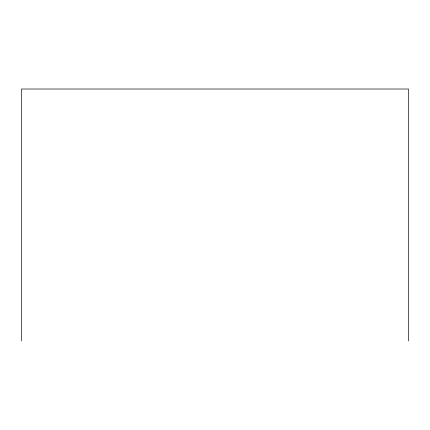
<?xml version="1.0" encoding="UTF-8"?>
<svg xmlns="http://www.w3.org/2000/svg" width="430" height="430" viewBox="0 0 430 430"><rect width="100%" height="100%" fill="white"/><g stroke="black" fill="none" stroke-linecap="round" stroke-linejoin="round"><path stroke-width="0.64" d="M408.5 340.99L408.5 89.01L21.5 89.01L21.5 340.99"/></g></svg>
